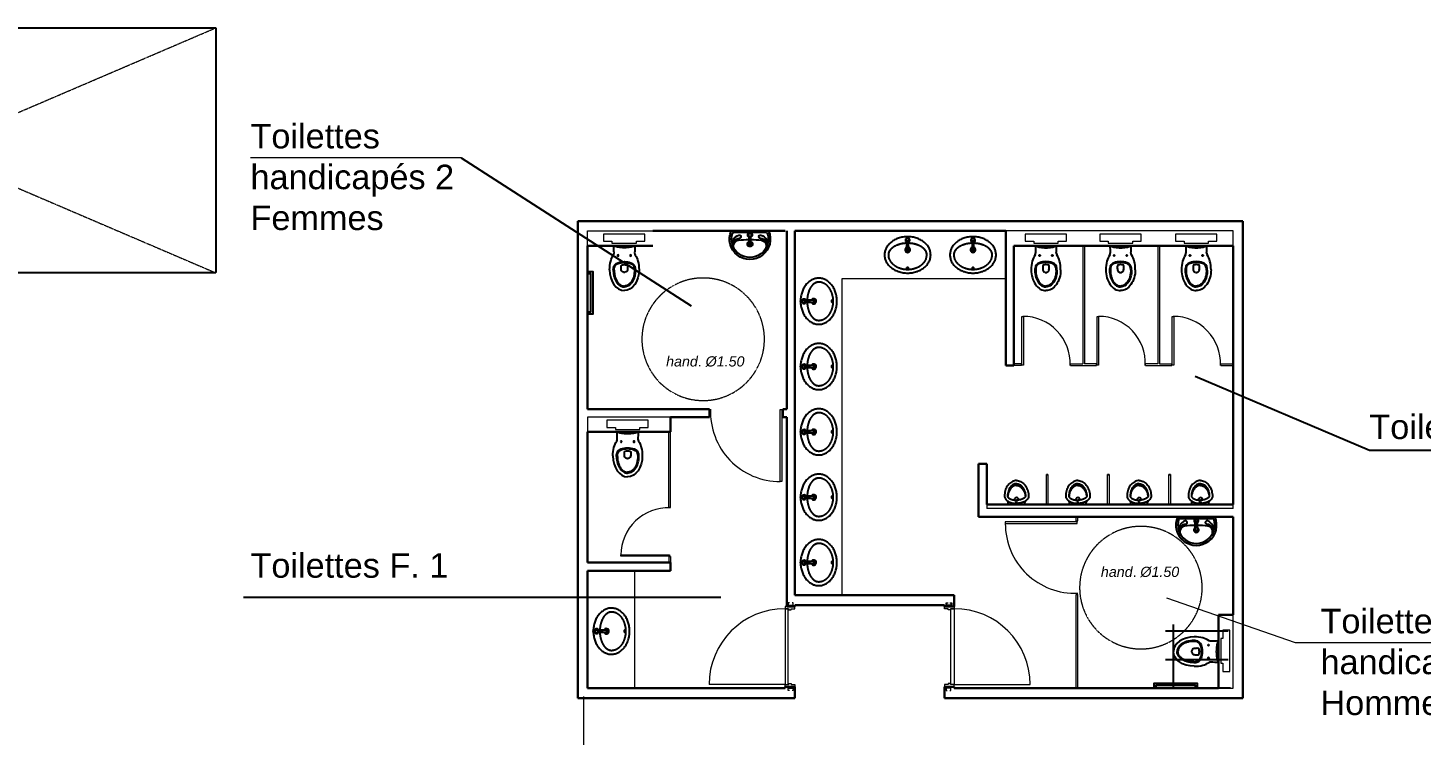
# Model space of a CAD drawing. Header units: metres. Extents: x 134472 to 303672, y 136880 to 366415.
# Drawn here: x 219297 to 236348, y 299826 to 308487 of the extents above; entities that cross this region are included whole.
import ezdxf

# ---------------------------------------------------------------- set-up
doc = ezdxf.new("R2010")
doc.units = ezdxf.units.M
doc.header["$LTSCALE"] = 2
doc.header["$MEASUREMENT"] = 0
doc.linetypes.add('Planta_2$0$CACHE', pattern=[0.375, 0.25, -0.125])
doc.linetypes.add('STYLE_12', pattern=[0.46875, 0.3125, -0.15625])
for name, color, linetype, lineweight in [('0.03', 151, 'Continuous', 5), ('0.03TEN', 8, 'STYLE_12', 5), ('0.10', 92, 'Continuous', 9), ('0.15', 5, 'Continuous', 15), ('0.30', 1, 'Continuous', 30)]:
    doc.layers.add(name, color=color, linetype=linetype, lineweight=lineweight)
for name, color, linetype in [('0.1TEN', 133, 'Planta_2$0$CACHE'), ('CFD-Tech Plumbing', 7, 'Continuous'), ('hojo', 255, 'Continuous'), ('MOJI', 7, 'Continuous')]:
    doc.layers.add(name, color=color, linetype=linetype)
doc.styles.add('arial', font='arial.ttf')

# ---------------------------------------------------------------- blocks, each defined once
blk = doc.blocks.new('toilet')
for points in [[(295, 180, 0.062452), (190, 167, 0.08424), (114, 133, -0.160362), (89, 126, 0.004478), (0, 130), (0, 0), (0, -130, 0.004478), (89, -126, -0.160362), (114, -133, 0.08424), (190, -167, 0.062452), (295, -180)], [(0, -120), (2, -120, 0.30557), (7, -116, 0.057888), (19, -72, 0.038336), (25, 0, 0.038336), (19, 72, 0.057888), (7, 116, 0.30557), (2, 120), (0, 120)], [(300, 135, 0.031937), (274, 133, 0.284793), (208, 80, 0.083519), (195, 0, 0.083519), (208, -80, 0.284793), (274, -133, 0.031937), (300, -135)], [(300, 125, 0.031937), (275, 123, 0.284793), (218, 77, 0.083519), (205, 0, 0.083519), (218, -77, 0.284793), (275, -123, 0.031937), (300, -125)]]:
    blk.add_lwpolyline(points, format="xyb")
blk.add_lwpolyline([(5, 115), (5, 0), (5, -115)])
blk.add_lwpolyline([(249, 39, 0.321323), (236, 28, 0.058759), (232, 0, 0.058759), (236, -28, 0.321323), (249, -39, 0.062214), (298, -37, 0.292941), (326, -12, 0.06519), (328, 0, 0.06519), (326, 12, 0.292941), (298, 37, 0.062214)], format="xyb", close=True)
for centre in [(120, 78), (120, -78)]:
    blk.add_circle(centre, 7.5)
at = {"extrusion": (0, 0, -1)}
blk.add_ellipse((295, 0), major_axis=(-255, 0), ratio=0.705828, start_param=1.570647, end_param=3.141292, dxfattribs=at)
blk.add_ellipse((295, 0), major_axis=(255, 0), ratio=0.705827, start_param=4.712055, end_param=6.282514)
for points, knots in [([(300, 135), (307, 135), (314, 135), (335, 133), (348, 132), (374, 126), (386, 123), (410, 115), (421, 110), (441, 98), (451, 92), (468, 78), (475, 71), (488, 55), (493, 46), (500, 31), (502, 24), (504, 11), (505, 5), (505, 0)], [1.570796, 1.570796, 1.570796, 1.570796, 1.675776, 1.675776, 1.873884, 1.873884, 2.071992, 2.071992, 2.270101, 2.270101, 2.468209, 2.468209, 2.666317, 2.666317, 2.864425, 2.864425, 3.022458, 3.022458, 3.141593, 3.141593, 3.141593, 3.141593]), ([(300, 125), (307, 125), (314, 125), (334, 123), (347, 122), (373, 116), (386, 113), (409, 104), (420, 99), (438, 88), (445, 84), (458, 73), (464, 67), (475, 56), (479, 50), (486, 37), (489, 31), (493, 18), (494, 11), (495, 3), (495, 2), (495, 0)], [1.570796, 1.570796, 1.570796, 1.570796, 1.674428, 1.674428, 1.881692, 1.881692, 2.088956, 2.088956, 2.296219, 2.296219, 2.456954, 2.456954, 2.618871, 2.618871, 2.780788, 2.780788, 2.942705, 2.942705, 3.104622, 3.104622, 3.141593, 3.141593, 3.141593, 3.141593]), ([(300, -125), (307, -125), (314, -125), (334, -123), (347, -122), (373, -116), (386, -113), (409, -104), (420, -99), (438, -88), (445, -84), (458, -73), (464, -67), (475, -56), (479, -50), (486, -37), (489, -31), (493, -18), (494, -11), (495, -3), (495, -2), (495, 0)], [1.570796, 1.570796, 1.570796, 1.570796, 1.674428, 1.674428, 1.881692, 1.881692, 2.088956, 2.088956, 2.296219, 2.296219, 2.456954, 2.456954, 2.618871, 2.618871, 2.780788, 2.780788, 2.942705, 2.942705, 3.104622, 3.104622, 3.141593, 3.141593, 3.141593, 3.141593]), ([(300, -135), (307, -135), (314, -135), (335, -133), (348, -132), (374, -126), (386, -123), (410, -115), (421, -110), (441, -98), (451, -92), (468, -78), (475, -71), (488, -55), (493, -46), (500, -31), (502, -24), (504, -11), (505, -5), (505, 0)], [1.570796, 1.570796, 1.570796, 1.570796, 1.675776, 1.675776, 1.873884, 1.873884, 2.071992, 2.071992, 2.270101, 2.270101, 2.468209, 2.468209, 2.666317, 2.666317, 2.864425, 2.864425, 3.022458, 3.022458, 3.141593, 3.141593, 3.141593, 3.141593])]:
    blk.add_open_spline(points, degree=3, knots=knots)
blk = doc.blocks.new('bowl')
at = {"layer": 'CFD-Tech Plumbing'}
for p, q in [((-20, 203), (-20, 0)), ((0, -229), (0, 229)), ((-178, 12), (-66, 12)), ((-122, 4), (-70, 4)), ((-30, 3), (-6, 3)), ((-20, 0), (-20, -203)), ((-6, -3), (-6, 3)), ((-66, -12), (-178, -12)), ((-70, -4), (-122, -4)), ((-6, -3), (-30, -3))]:
    blk.add_line(p, q, dxfattribs=at)
for centre, radius, start, end in [((-100, 0), 250, 66.4218, 293.5782), ((-100, 0), 225, 70.9992, 289.0008), ((-184, 128), 72.4, 11.7772, 123.2618), ((-170, 127), 80, 1.714, 114.9875), ((-152, 108), 105, 14.9396, 115.7465), ((-30, 203), 10, 0, 70.9993), ((-160, 0), 31.5, 23.3799, 336.6201), ((-157, 0), 24.8, 149.7107, 210.2893), ((-200, 0), 24.8, 329.7107, 30.2893), ((-160, 0), 20, 38.6822, 141.3178), ((-194, 0), 24.8, 329.7107, 30.2893), ((-82, 0), 40, 174.2608, 185.7392), ((-1405, 0), 1300, 0.5509, 6.2883), ((-70, 130), 20, 181.714, 14.9396), ((-50, 0), 27.5, 6.2629, 152.9643), ((-50, 0), 20.5, 90, 270), ((-64, 4), 1.7, 90, 270), ((-64, 4), 1.7, 270, 90), ((-50, 0), 20.5, 270, 90), ((-184, -128), 72.4, 236.7382, 349.6681), ((-170, -127), 80, 245.0125, 358.286), ((-152, -108), 105, 244.2535, 345.0604), ((-160, 0), 20, 218.6822, 321.3178), ((-1405, 0), 1300, 353.7885, 359.4491), ((-70, -130), 20, 345.0604, 178.286), ((-50, 0), 27.5, 207.0357, 353.7371), ((-64, -4), 1.7, 90, 270), ((-64, -4), 1.7, 270, 90), ((-30, -203), 10, 289.0007, 0)]:
    blk.add_arc(centre, radius, start, end, dxfattribs=at)
blk = doc.blocks.new('A$C78B22ED9')
for p, q in [((0, 0), (0, 10.3)), ((0, 10.3), (2.9, 10.3)), ((0, 0), (0, -10.3)), ((0, -10.3), (2.9, -10.3))]:
    blk.add_line(p, q)
at = {"flags": 128}
for points in [[(10.3, 14.7), (9.4, 14.7), (8.5, 14.5), (7.7, 14.1), (6.9, 13.6), (6.1, 13), (5.4, 12.3), (4.7, 11.4), (4.1, 10.4), (3.5, 9.4), (3, 8.2), (2.5, 7), (2.2, 5.6), (1.9, 4.3), (1.7, 2.9), (1.5, 1.4), (1.5, 0)], [(10.3, 10.9), (10, 10.9), (9.8, 10.9), (9.4, 10.7), (9.1, 10.5), (8.7, 10.2), (8.2, 9.7), (7.8, 9.2), (7.3, 8.5), (6.9, 7.7), (6.5, 6.8), (6.2, 5.8), (5.9, 4.7), (5.6, 3.6), (5.4, 2.4), (5.3, 1.2), (5.3, 0)], [(23.4, 0), (23.4, 0.9), (23.2, 1.8), (22.9, 2.7), (22.6, 3.6), (22.1, 4.5), (21.4, 5.3), (20.7, 6.2), (19.8, 7), (18.9, 7.7), (17.8, 8.4), (16.7, 9.1), (15.4, 9.6), (14.1, 10.1), (12.7, 10.4), (11.3, 10.7), (9.8, 10.9)], [(29.4, 0), (29.3, 1.3), (29.1, 2.6), (28.7, 3.8), (28.2, 5), (27.6, 6.2), (26.8, 7.4), (25.9, 8.5), (24.9, 9.5), (23.8, 10.4), (22.5, 11.3), (21.2, 12.1), (19.8, 12.8), (18.3, 13.4), (16.8, 13.9), (15.2, 14.2), (13.6, 14.5), (11.9, 14.7), (10.3, 14.7)], [(25.6, 0), (25.5, 1), (25.3, 1.9), (25, 2.9), (24.6, 3.8), (24, 4.8), (23.3, 5.7), (22.4, 6.6), (21.4, 7.4), (20.3, 8.2), (19.1, 8.9), (17.8, 9.5), (16.4, 10), (14.9, 10.4), (13.4, 10.7), (11.8, 10.9), (10.3, 10.9)]]:
    blk.add_lwpolyline(points, dxfattribs=at)
at = {"extrusion": (0, 0, -1), "flags": 128}
for points in [[(-10.3, -14.7), (-9.4, -14.7), (-8.5, -14.5), (-7.7, -14.1), (-6.9, -13.6), (-6.1, -13), (-5.4, -12.3), (-4.7, -11.4), (-4.1, -10.4), (-3.5, -9.4), (-3, -8.2), (-2.5, -7), (-2.2, -5.6), (-1.9, -4.3), (-1.7, -2.9), (-1.5, -1.4), (-1.5, 0)], [(-10.3, -10.9), (-10, -10.9), (-9.8, -10.9), (-9.4, -10.7), (-9.1, -10.5), (-8.7, -10.2), (-8.2, -9.7), (-7.8, -9.2), (-7.3, -8.5), (-6.9, -7.7), (-6.5, -6.8), (-6.2, -5.8), (-5.9, -4.7), (-5.6, -3.6), (-5.4, -2.4), (-5.3, -1.2), (-5.3, 0)], [(-23.4, 0), (-23.4, -0.9), (-23.2, -1.8), (-22.9, -2.7), (-22.6, -3.6), (-22.1, -4.5), (-21.4, -5.3), (-20.7, -6.2), (-19.8, -7), (-18.9, -7.7), (-17.8, -8.4), (-16.7, -9.1), (-15.4, -9.6), (-14.1, -10.1), (-12.7, -10.4), (-11.3, -10.7), (-9.8, -10.9)], [(-25.6, 0), (-25.5, -1), (-25.3, -1.9), (-25, -2.9), (-24.6, -3.8), (-24, -4.8), (-23.3, -5.7), (-22.4, -6.6), (-21.4, -7.4), (-20.3, -8.2), (-19.1, -8.9), (-17.8, -9.5), (-16.4, -10), (-14.9, -10.4), (-13.4, -10.7), (-11.8, -10.9), (-10.3, -10.9)], [(-29.4, 0), (-29.3, -1.3), (-29.1, -2.6), (-28.7, -3.8), (-28.2, -5), (-27.6, -6.2), (-26.8, -7.4), (-25.9, -8.5), (-24.9, -9.5), (-23.8, -10.4), (-22.5, -11.3), (-21.2, -12.1), (-19.8, -12.8), (-18.3, -13.4), (-16.8, -13.9), (-15.2, -14.2), (-13.6, -14.5), (-11.9, -14.7), (-10.3, -14.7)]]:
    blk.add_lwpolyline(points, dxfattribs=at)
blk.add_circle((3, 0), 0.75)
for centre, radius, start, end in [((2.9, 12.3), 2, 270, 325.4879), ((6, 0), 2.5, 265.4114, 102.8802), ((2.9, -12.3), 2, 34.5121, 90)]:
    blk.add_arc(centre, radius, start, end)
blk = doc.blocks.new('bagno')
for p, q in [((0, 130), (0, 0)), ((0, 120), (2, 120)), ((5, 115), (5, 0)), ((0, -130), (0, 0)), ((0, -120), (2, -120)), ((5, -115), (5, 0))]:
    blk.add_line(p, q)
for centre in [(120, 77), (120, -78)]:
    blk.add_circle(centre, 7.5)
for centre, radius, start, end in [((295, -245), 425, 90, 104.2945), ((-162, -4867), 5000, 87.1153, 88.1401), ((2, 114), 6, 22.0337, 90), ((-178, 41), 200, 8.7816, 22.0337), ((-445, 0), 470, 0, 8.7816), ((-445, 0), 470, 351.2184, 0), ((91, 166), 40, 266.9191, 303.5553), ((252, -75), 250, 104.2945, 123.5553), ((440, 0), 245, 160.9032, 180), ((440, 0), 235, 160.9032, 180), ((284, 54), 80, 97.3169, 160.9032), ((284, 54), 70, 97.3169, 160.9032), ((352, 0), 120, 166.5489, 180), ((250, 24), 15, 95.2952, 166.5489), ((264, -160), 200, 80.2292, 94.4692), ((300, -70), 205, 90, 97.3169), ((300, -70), 195, 90, 97.3169), ((292, 3), 35, 14.9192, 80.2292), ((283, 0), 45, 0, 14.9192), ((-162, 4867), 5000, 271.8599, 272.8847), ((2, -114), 6, 270, 337.9663), ((-178, -41), 200, 337.9663, 351.2184), ((91, -166), 40, 56.4447, 93.0809), ((252, 75), 250, 236.4447, 255.7055), ((295, 245), 425, 255.7055, 270), ((440, 0), 245, 180, 199.0968), ((440, 0), 235, 180, 199.0968), ((284, -54), 80, 199.0968, 262.6831), ((284, -54), 70, 199.0968, 262.6831), ((352, 0), 120, 180, 193.4511), ((250, -24), 15, 193.4511, 264.7048), ((264, 160), 200, 265.5308, 279.7708), ((300, 70), 205, 262.6831, 270), ((300, 70), 195, 262.6831, 270), ((292, -3), 35, 279.7708, 345.0808), ((283, 0), 45, 345.0808, 0)]:
    blk.add_arc(centre, radius, start, end)
at = {"extrusion": (0, 0, -1)}
blk.add_ellipse((295, 0), major_axis=(-255, 0), ratio=0.705882, start_param=1.570796, end_param=3.141593, dxfattribs=at)
blk.add_ellipse((295, 0), major_axis=(-255, 0), ratio=0.705882, start_param=1.570796, end_param=3.141593)
for points, knots in [([(300, 135), (307, 135), (314, 135), (335, 133), (348, 132), (374, 126), (386, 123), (410, 115), (421, 110), (441, 98), (451, 92), (468, 78), (475, 71), (488, 55), (493, 46), (500, 31), (502, 24), (504, 11), (505, 5), (505, 0)], [1.570796, 1.570796, 1.570796, 1.570796, 1.675776, 1.675776, 1.873884, 1.873884, 2.071992, 2.071992, 2.270101, 2.270101, 2.468209, 2.468209, 2.666317, 2.666317, 2.864425, 2.864425, 3.022458, 3.022458, 3.141593, 3.141593, 3.141593, 3.141593]), ([(300, 125), (307, 125), (314, 125), (334, 123), (347, 122), (373, 116), (386, 113), (409, 104), (420, 99), (438, 88), (445, 84), (458, 73), (464, 67), (475, 56), (479, 50), (486, 37), (489, 31), (493, 18), (494, 11), (495, 3), (495, 2), (495, 0)], [1.570796, 1.570796, 1.570796, 1.570796, 1.674428, 1.674428, 1.881692, 1.881692, 2.088956, 2.088956, 2.296219, 2.296219, 2.456954, 2.456954, 2.618871, 2.618871, 2.780788, 2.780788, 2.942705, 2.942705, 3.104622, 3.104622, 3.141593, 3.141593, 3.141593, 3.141593]), ([(300, -125), (307, -125), (314, -125), (334, -123), (347, -122), (373, -116), (386, -113), (409, -104), (420, -99), (438, -88), (445, -84), (458, -73), (464, -67), (475, -56), (479, -50), (486, -37), (489, -31), (493, -18), (494, -11), (495, -3), (495, -2), (495, 0)], [1.570796, 1.570796, 1.570796, 1.570796, 1.674428, 1.674428, 1.881692, 1.881692, 2.088956, 2.088956, 2.296219, 2.296219, 2.456954, 2.456954, 2.618871, 2.618871, 2.780788, 2.780788, 2.942705, 2.942705, 3.104622, 3.104622, 3.141593, 3.141593, 3.141593, 3.141593]), ([(300, -135), (307, -135), (314, -135), (335, -133), (348, -132), (374, -126), (386, -123), (410, -115), (421, -110), (441, -98), (451, -92), (468, -78), (475, -71), (488, -55), (493, -46), (500, -31), (502, -24), (504, -11), (505, -5), (505, 0)], [1.570796, 1.570796, 1.570796, 1.570796, 1.675776, 1.675776, 1.873884, 1.873884, 2.071992, 2.071992, 2.270101, 2.270101, 2.468209, 2.468209, 2.666317, 2.666317, 2.864425, 2.864425, 3.022458, 3.022458, 3.141593, 3.141593, 3.141593, 3.141593])]:
    blk.add_open_spline(points, degree=3, knots=knots)
blk = doc.blocks.new('洗面台')
for p, q in [((-12, -128), (-12, -240)), ((-4, -132), (-4, -184)), ((-3, -68), (-3, -92)), ((-3, -68), (3, -68)), ((3, -92), (3, -68)), ((4, -184), (4, -132)), ((12, -240), (12, -128))]:
    blk.add_line(p, q)
for points in [[(-3, -70, 0), (-17, -70, 0), (-31, -71, 0), (-44, -73, 0), (-58, -75, 0), (-71, -77, 0), (-85, -80, 0), (-98, -84, 0), (-111, -88, 0), (-123, -92, 0), (-135, -97, 0), (-147, -103, 0), (-159, -109, 0), (-170, -115, 0), (-181, -122, 0), (-191, -129, 0), (-201, -136, 0), (-211, -144, 0), (-220, -153, 0), (-228, -161, 0), (-236, -170, 0), (-243, -179, 0), (-250, -189, 0), (-256, -199, 0), (-262, -209, 0), (-267, -219, 0), (-271, -229, 0), (-274, -240, 0), (-277, -250, 0), (-280, -261, 0), (-281, -272, 0), (-282, -283, 0), (-282, -294, 0), (-282, -305, 0), (-281, -315, 0), (-279, -326, 0), (-277, -337, 0), (-274, -348, 0), (-270, -358, 0), (-266, -368, 0), (-261, -378, 0), (-255, -388, 0), (-249, -398, 0), (-242, -408, 0), (-234, -417, 0), (-226, -426, 0), (-218, -434, 0), (-209, -442, 0), (-199, -450, 0), (-189, -458, 0), (-179, -465, 0), (-168, -472, 0), (-156, -478, 0), (-145, -484, 0), (-133, -489, 0), (-120, -494, 0), (-108, -498, 0), (-95, -502, 0), (-82, -505, 0), (-68, -508, 0), (-55, -511, 0), (-41, -513, 0), (-28, -514, 0), (-14, -515, 0), (0, -515, 0), (14, -515, 0), (28, -514, 0), (41, -513, 0), (55, -511, 0), (68, -508, 0), (82, -505, 0), (95, -502, 0), (108, -498, 0), (120, -494, 0), (133, -489, 0), (145, -484, 0), (156, -478, 0), (168, -472, 0), (179, -465, 0), (189, -458, 0), (199, -450, 0), (209, -442, 0), (218, -434, 0), (226, -426, 0), (234, -417, 0), (242, -408, 0), (249, -398, 0), (255, -388, 0), (261, -378, 0), (266, -368, 0), (270, -358, 0), (274, -348, 0), (277, -337, 0), (279, -326, 0), (281, -315, 0), (282, -305, 0), (283, -294, 0), (282, -283, 0), (281, -272, 0), (280, -261, 0), (277, -250, 0), (274, -240, 0), (271, -229, 0), (267, -219, 0), (262, -209, 0), (256, -199, 0), (250, -189, 0), (243, -179, 0), (236, -170, 0), (228, -161, 0), (220, -153, 0), (211, -144, 0), (201, -136, 0), (191, -129, 0), (181, -122, 0), (170, -115, 0), (159, -109, 0), (147, -103, 0), (135, -97, 0), (123, -92, 0), (111, -88, 0), (98, -84, 0), (85, -80, 0), (71, -77, 0), (58, -75, 0), (44, -73, 0), (31, -71, 0), (17, -70, 0), (3, -70, 0)], [(-12, -150, 0), (-15, -150, 0), (-18, -150, 0), (-21, -151, 0), (-24, -151, 0), (-26, -151, 0), (-29, -151, 0), (-32, -151, 0), (-35, -152, 0), (-37, -152, 0), (-40, -152, 0), (-43, -152, 0), (-46, -153, 0), (-48, -153, 0), (-51, -153, 0), (-54, -154, 0), (-57, -154, 0), (-59, -155, 0), (-62, -155, 0), (-65, -155, 0), (-67, -156, 0), (-70, -156, 0), (-73, -157, 0), (-75, -158, 0), (-78, -158, 0), (-80, -159, 0), (-83, -159, 0), (-86, -160, 0), (-88, -160, 0), (-91, -161, 0), (-93, -162, 0), (-96, -162, 0), (-99, -163, 0), (-101, -164, 0), (-104, -165, 0), (-106, -165, 0), (-109, -166, 0), (-111, -167, 0), (-113, -168, 0), (-116, -169, 0), (-118, -169, 0), (-121, -170, 0), (-123, -171, 0), (-125, -172, 0), (-128, -173, 0), (-130, -174, 0), (-132, -175, 0), (-135, -176, 0), (-137, -177, 0), (-139, -178, 0), (-141, -179, 0), (-144, -180, 0), (-146, -181, 0), (-148, -182, 0), (-150, -183, 0), (-152, -184, 0), (-154, -185, 0), (-157, -186, 0), (-159, -187, 0), (-161, -189, 0), (-163, -190, 0), (-165, -191, 0), (-167, -192, 0), (-169, -193, 0), (-171, -194, 0), (-172, -196, 0), (-174, -197, 0), (-176, -198, 0), (-178, -199, 0), (-180, -201, 0), (-182, -202, 0), (-183, -203, 0), (-185, -205, 0), (-187, -206, 0), (-188, -207, 0), (-190, -209, 0), (-192, -210, 0), (-193, -211, 0), (-195, -213, 0), (-196, -214, 0), (-198, -216, 0), (-199, -217, 0), (-201, -219, 0), (-202, -220, 0), (-204, -221, 0), (-205, -223, 0), (-206, -224, 0), (-208, -226, 0), (-209, -227, 0), (-210, -229, 0), (-212, -230, 0), (-213, -232, 0), (-214, -234, 0), (-215, -235, 0), (-216, -237, 0), (-217, -238, 0), (-218, -240, 0), (-219, -241, 0), (-220, -243, 0), (-221, -244, 0), (-222, -246, 0), (-223, -248, 0), (-224, -249, 0), (-225, -251, 0), (-226, -253, 0), (-226, -254, 0), (-227, -256, 0), (-228, -257, 0), (-228, -259, 0), (-229, -261, 0), (-230, -262, 0), (-230, -264, 0), (-231, -266, 0), (-231, -267, 0), (-232, -269, 0), (-232, -271, 0), (-233, -272, 0), (-233, -274, 0), (-233, -276, 0), (-234, -277, 0), (-234, -279, 0), (-234, -281, 0), (-234, -282, 0), (-235, -284, 0), (-235, -286, 0), (-235, -287, 0), (-235, -289, 0), (-235, -291, 0), (-235, -293, 0)], [(235, -293, 0), (235, -291, 0), (235, -289, 0), (235, -287, 0), (235, -286, 0), (235, -284, 0), (234, -282, 0), (234, -281, 0), (234, -279, 0), (234, -277, 0), (233, -276, 0), (233, -274, 0), (233, -272, 0), (232, -271, 0), (232, -269, 0), (231, -267, 0), (231, -266, 0), (230, -264, 0), (230, -262, 0), (229, -261, 0), (228, -259, 0), (228, -257, 0), (227, -256, 0), (226, -254, 0), (226, -253, 0), (225, -251, 0), (224, -249, 0), (223, -248, 0), (222, -246, 0), (221, -244, 0), (220, -243, 0), (219, -241, 0), (218, -240, 0), (217, -238, 0), (216, -237, 0), (215, -235, 0), (214, -234, 0), (213, -232, 0), (212, -230, 0), (210, -229, 0), (209, -227, 0), (208, -226, 0), (206, -224, 0), (205, -223, 0), (204, -221, 0), (202, -220, 0), (201, -219, 0), (199, -217, 0), (198, -216, 0), (196, -214, 0), (195, -213, 0), (193, -211, 0), (192, -210, 0), (190, -209, 0), (188, -207, 0), (187, -206, 0), (185, -205, 0), (183, -203, 0), (182, -202, 0), (180, -201, 0), (178, -199, 0), (176, -198, 0), (174, -197, 0), (172, -196, 0), (171, -194, 0), (169, -193, 0), (167, -192, 0), (165, -191, 0), (163, -190, 0), (161, -189, 0), (159, -187, 0), (157, -186, 0), (154, -185, 0), (152, -184, 0), (150, -183, 0), (148, -182, 0), (146, -181, 0), (144, -180, 0), (141, -179, 0), (139, -178, 0), (137, -177, 0), (135, -176, 0), (132, -175, 0), (130, -174, 0), (128, -173, 0), (125, -172, 0), (123, -171, 0), (121, -170, 0), (118, -169, 0), (116, -169, 0), (113, -168, 0), (111, -167, 0), (109, -166, 0), (106, -165, 0), (104, -165, 0), (101, -164, 0), (99, -163, 0), (96, -162, 0), (93, -162, 0), (91, -161, 0), (88, -160, 0), (86, -160, 0), (83, -159, 0), (80, -159, 0), (78, -158, 0), (75, -158, 0), (73, -157, 0), (70, -156, 0), (67, -156, 0), (65, -155, 0), (62, -155, 0), (59, -155, 0), (57, -154, 0), (54, -154, 0), (51, -153, 0), (48, -153, 0), (46, -153, 0), (43, -152, 0), (40, -152, 0), (37, -152, 0), (35, -152, 0), (32, -151, 0), (29, -151, 0), (26, -151, 0), (24, -151, 0), (21, -151, 0), (18, -150, 0), (15, -150, 0), (12, -150, 0)], [(-235, -293, 0), (-235, -297, 0), (-235, -301, 0), (-234, -306, 0), (-234, -310, 0), (-233, -314, 0), (-232, -319, 0), (-232, -323, 0), (-230, -327, 0), (-229, -331, 0), (-228, -336, 0), (-226, -340, 0), (-225, -344, 0), (-223, -348, 0), (-221, -352, 0), (-219, -356, 0), (-217, -360, 0), (-215, -364, 0), (-212, -368, 0), (-210, -372, 0), (-207, -376, 0), (-204, -380, 0), (-202, -384, 0), (-199, -387, 0), (-195, -391, 0), (-192, -395, 0), (-189, -398, 0), (-185, -402, 0), (-182, -405, 0), (-178, -408, 0), (-174, -412, 0), (-170, -415, 0), (-166, -418, 0), (-162, -421, 0), (-158, -424, 0), (-153, -427, 0), (-149, -430, 0), (-145, -432, 0), (-140, -435, 0), (-135, -438, 0), (-131, -440, 0), (-126, -442, 0), (-121, -445, 0), (-116, -447, 0), (-111, -449, 0), (-106, -451, 0), (-100, -453, 0), (-95, -455, 0), (-90, -456, 0), (-85, -458, 0), (-79, -460, 0), (-74, -461, 0), (-68, -462, 0), (-63, -464, 0), (-57, -465, 0), (-51, -466, 0), (-46, -467, 0), (-40, -467, 0), (-34, -468, 0), (-29, -469, 0), (-23, -469, 0), (-17, -470, 0), (-12, -470, 0), (-6, -470, 0), (0, -470, 0), (6, -470, 0), (12, -470, 0), (17, -470, 0), (23, -469, 0), (29, -469, 0), (34, -468, 0), (40, -467, 0), (46, -467, 0), (51, -466, 0), (57, -465, 0), (63, -464, 0), (68, -462, 0), (74, -461, 0), (79, -460, 0), (85, -458, 0), (90, -456, 0), (95, -455, 0), (100, -453, 0), (106, -451, 0), (111, -449, 0), (116, -447, 0), (121, -445, 0), (126, -442, 0), (131, -440, 0), (135, -438, 0), (140, -435, 0), (145, -432, 0), (149, -430, 0), (153, -427, 0), (158, -424, 0), (162, -421, 0), (166, -418, 0), (170, -415, 0), (174, -412, 0), (178, -408, 0), (182, -405, 0), (185, -402, 0), (189, -398, 0), (192, -395, 0), (195, -391, 0), (199, -387, 0), (202, -384, 0), (204, -380, 0), (207, -376, 0), (210, -372, 0), (212, -368, 0), (215, -364, 0), (217, -360, 0), (219, -356, 0), (221, -352, 0), (223, -348, 0), (225, -344, 0), (226, -340, 0), (228, -336, 0), (229, -331, 0), (230, -327, 0), (232, -323, 0), (232, -319, 0), (233, -314, 0), (234, -310, 0), (234, -306, 0), (235, -301, 0), (235, -297, 0), (235, -293, 0)], [(-12, -456, 0), (-12, -456, 0), (-12, -456, 0), (-12, -457, 0), (-12, -457, 0), (-12, -457, 0), (-12, -458, 0), (-12, -458, 0), (-12, -458, 0), (-11, -459, 0), (-11, -459, 0), (-11, -459, 0), (-10, -460, 0), (-10, -460, 0), (-10, -460, 0), (-9, -460, 0), (-9, -461, 0), (-8, -461, 0), (-8, -461, 0), (-7, -461, 0), (-7, -462, 0), (-6, -462, 0), (-6, -462, 0), (-5, -462, 0), (-5, -462, 0), (-4, -462, 0), (-4, -462, 0), (-3, -463, 0), (-2, -463, 0), (-2, -463, 0), (-1, -463, 0), (-1, -463, 0), (0, -463, 0), (1, -463, 0), (1, -463, 0), (2, -463, 0), (2, -463, 0), (3, -463, 0), (4, -462, 0), (4, -462, 0), (5, -462, 0), (5, -462, 0), (6, -462, 0), (6, -462, 0), (7, -462, 0), (7, -461, 0), (8, -461, 0), (8, -461, 0), (9, -461, 0), (9, -460, 0), (10, -460, 0), (10, -460, 0), (10, -460, 0), (11, -459, 0), (11, -459, 0), (11, -459, 0), (12, -458, 0), (12, -458, 0), (12, -458, 0), (12, -457, 0), (12, -457, 0), (12, -457, 0), (12, -456, 0), (12, -456, 0), (12, -456, 0), (12, -455, 0), (12, -455, 0), (12, -454, 0), (12, -454, 0), (12, -454, 0), (12, -453, 0), (12, -453, 0), (12, -453, 0), (11, -452, 0), (11, -452, 0), (11, -452, 0), (10, -451, 0), (10, -451, 0), (10, -451, 0), (9, -451, 0), (9, -450, 0), (8, -450, 0), (8, -450, 0), (7, -450, 0), (7, -449, 0), (6, -449, 0), (6, -449, 0), (5, -449, 0), (5, -449, 0), (4, -449, 0), (4, -449, 0), (3, -448, 0), (2, -448, 0), (2, -448, 0), (1, -448, 0), (1, -448, 0), (0, -448, 0), (-1, -448, 0), (-1, -448, 0), (-2, -448, 0), (-2, -448, 0), (-3, -448, 0), (-4, -449, 0), (-4, -449, 0), (-5, -449, 0), (-5, -449, 0), (-6, -449, 0), (-6, -449, 0), (-7, -449, 0), (-7, -450, 0), (-8, -450, 0), (-8, -450, 0), (-9, -450, 0), (-9, -451, 0), (-10, -451, 0), (-10, -451, 0), (-10, -451, 0), (-11, -452, 0), (-11, -452, 0), (-11, -452, 0), (-12, -453, 0), (-12, -453, 0), (-12, -453, 0), (-12, -454, 0), (-12, -454, 0), (-12, -454, 0), (-12, -455, 0), (-12, -455, 0), (-12, -456, 0)]]:
    blk.add_polyline3d(points)
for centre, radius, start, end in [((0, -112), 27.5, 96.2629, 242.9643), ((0, -112), 20.5, 0, 180), ((0, -112), 20.5, 180, 0), ((-4, -126), 1.7, 0, 180), ((-4, -126), 1.7, 180, 0), ((4, -126), 1.7, 0, 180), ((4, -126), 1.7, 180, 0), ((0, -112), 27.5, 297.0357, 83.7371), ((0, -230), 31.5, 113.3799, 66.6201), ((0, -230), 23.5, 122.1349, 57.8651), ((0, -256), 24.8, 59.7107, 120.2893), ((0, -262), 24.8, 59.7107, 120.2893), ((0, -219), 24.8, 239.7107, 300.2893), ((0, -144), 40, 264.2608, 275.7392), ((115, -293), 120, 0, 2.007)]:
    blk.add_arc(centre, radius, start, end)

msp = doc.modelspace()

# ---------------------------------------------------------------- linework, layer by layer
msp.add_lwpolyline([(233723.419, 305767.818), (233723.419, 305747.956)])
at = {"lineweight": 0}
for points in [[(231781.586, 303019.317), (231781.586, 302649.317), (231761.586, 302649.317), (231761.586, 303019.317)], [(232531.586, 303019.317), (232531.586, 302649.317), (232511.586, 302649.317), (232511.586, 303019.317)], [(233281.586, 303019.317), (233281.586, 302649.317), (233261.586, 302649.317), (233261.586, 303019.317)]]:
    msp.add_lwpolyline(points, dxfattribs=at)
at = {"flags": 128}
for points in [[(231761.586, 303019.317), (231781.586, 303019.317)], [(232511.586, 303019.317), (232531.586, 303019.317)], [(233261.586, 303019.317), (233281.586, 303019.317)]]:
    msp.add_lwpolyline(points, dxfattribs=at)
at = {"layer": '0.03'}
for points in [[(226146.586, 305819.317), (226146.586, 305999.317), (226946.586, 305999.317), (226946.586, 305999.317)], [(226443.787, 305849.317), (226743.787, 305849.317), (226743.787, 305874.317), (226846.287, 305874.317), (226846.287, 305961.317), (226341.287, 305961.317), (226341.287, 305874.317), (226443.787, 305874.317), (226443.787, 305849.317)], [(234046.586, 305819.317), (234046.586, 305999.317), (231206.586, 305999.317)], [(231606.586, 305849.317), (231906.586, 305849.317), (231906.586, 305874.317), (232009.086, 305874.317), (232009.086, 305961.317), (231504.086, 305961.317), (231504.086, 305874.317), (231606.586, 305874.317), (231606.586, 305849.317)], [(232519.919, 305849.317), (232819.919, 305849.317), (232819.919, 305874.317), (232922.419, 305874.317), (232922.419, 305961.317), (232417.419, 305961.317), (232417.419, 305874.317), (232519.919, 305874.317), (232519.919, 305849.317)], [(233446.586, 305849.317), (233746.586, 305849.317), (233746.586, 305874.317), (233849.086, 305874.317), (233849.086, 305961.317), (233344.086, 305961.317), (233344.086, 305874.317), (233446.586, 305874.317), (233446.586, 305849.317)], [(227163.086, 303719.317), (226146.586, 303719.317), (226146.586, 303539.317)], [(226486.586, 303569.317), (226786.586, 303569.317), (226786.586, 303594.317), (226889.086, 303594.317), (226889.086, 303681.317), (226384.086, 303681.317), (226384.086, 303594.317), (226486.586, 303594.317), (226486.586, 303569.317)], [(233866.586, 300399.317), (234046.586, 300399.317), (234046.586, 302499.317), (233866.586, 302499.317)], [(233896.586, 301008.584), (233896.586, 300708.584), (233921.586, 300708.584), (233921.586, 300606.084), (234008.586, 300606.084), (234008.586, 301111.084), (233921.586, 301111.084), (233921.586, 301008.584), (233896.586, 301008.584)]]:
    msp.add_lwpolyline(points, dxfattribs=at)
at = {"layer": '0.03', "flags": 128}
for points in [[(229263.586, 301539.317), (229263.586, 305419.317)], [(229263.586, 305419.317), (231263.586, 305419.317)], [(231031.586, 302649.317), (231031.586, 302599.317)], [(234046.586, 302599.317), (231031.586, 302599.317)], [(234046.586, 302599.317), (234046.586, 302649.317)], [(226726.586, 300399.317), (226726.586, 301839.317)], [(228678.586, 301399.317), (228588.586, 301399.317)], [(230528.586, 301399.317), (230618.586, 301399.317)], [(228678.586, 300419.317), (228588.586, 300419.317)], [(230528.586, 300419.317), (230618.586, 300419.317)]]:
    msp.add_lwpolyline(points, dxfattribs=at)
for points in [[(232051.59, 304353.52, 0.427914935), (231474.586, 304953.839)], [(232971.59, 304353.52, 0.430414429), (232401.586, 304953.839)], [(233891.59, 304353.532, 0.427914935), (233314.586, 304953.852)], [(227652.086, 303818.737, 0.427914935), (228504.704, 302931.667)], [(227155.885, 302609.321, 0.427914935), (226555.565, 302032.317)], [(231258.936, 302416.935, 0.427914935), (232146.006, 301564.317)], [(228563.586, 301374.317, 0.414213562), (227633.586, 300444.317)], [(231563.586, 300444.317, 0.414213562), (230633.586, 301374.317)]]:
    msp.add_lwpolyline(points, format="xyb", dxfattribs=at)
at = {"layer": '0.03'}
for points in [[(228563.586, 300444.317), (227633.586, 300444.317, -2.414213562), (227633.586, 300444.317, 0)], [(230633.586, 300444.317), (231563.586, 300444.317, 2.414213562), (231563.586, 300444.317, 0)]]:
    msp.add_lwpolyline(points, format="xyb", dxfattribs=at)
at = {"layer": '0.03TEN', "flags": 128}
for points in [[(214596.586, 305486.817), (221596.586, 308486.817)], [(214596.586, 308486.817), (221596.586, 305486.817)], [(226096.586, 300299.317), (226096.586, 298119.317)]]:
    msp.add_lwpolyline(points, dxfattribs=at)
for points in [[(227561.27, 305423.612, 1), (227561.27, 303923.612, 1)], [(232918.681, 302382.035, 1), (232918.681, 300882.035, 1)]]:
    msp.add_lwpolyline(points, format="xyb", close=True, dxfattribs=at)
at = {"layer": '0.10'}
for points in [[(231481.586, 304953.839), (231481.586, 304358.304), (231461.586, 304358.304), (231461.586, 304953.839)], [(232401.586, 304953.839), (232401.586, 304358.304), (232381.586, 304358.304), (232381.586, 304953.839)], [(233321.586, 304953.834), (233321.586, 304358.317), (233301.586, 304358.317), (233301.586, 304953.852)], [(228504.704, 302931.667), (228504.704, 303811.667), (228523.914, 303811.667), (228523.914, 302931.667)], [(231258.936, 302416.935), (232138.936, 302416.935), (232138.936, 302436.145), (231258.936, 302436.145)], [(226555.565, 302032.317), (227151.101, 302032.317), (227151.101, 302019.317), (226555.565, 302019.317)], [(228563.586, 301374.317), (228563.586, 300444.317), (228603.586, 300444.317), (228603.586, 301374.317)], [(230633.586, 301374.317), (230633.586, 300444.317), (230593.586, 300444.317), (230593.586, 301374.317)]]:
    msp.add_lwpolyline(points, close=True, dxfattribs=at)
at = {"layer": '0.10', "extrusion": (-1, 0, 0), "elevation": -231456.586}
msp.add_lwpolyline([(-304353.304, 0), (-304373.317, 0)], dxfattribs=at)
msp.add_lwpolyline([(-304353.304, 0), (-304373.317, 0)], dxfattribs=at)
at = {"layer": '0.10', "flags": 128}
for points in [[(232056.586, 304353.304), (232056.586, 304373.317)], [(232376.586, 304353.304), (232376.586, 304373.317)], [(232976.586, 304353.304), (232976.586, 304373.317)], [(233296.586, 304353.317), (233296.586, 304373.329)], [(233896.586, 304353.317), (233896.586, 304373.329)], [(232126.586, 302449.317), (232146.586, 302449.317)], [(232126.586, 301549.317), (232146.586, 301549.317)]]:
    msp.add_lwpolyline(points, dxfattribs=at)
at = {"layer": '0.10', "extrusion": (2.44921e-16, -1, 0)}
for points, elevation in [([(227163.088, 0), (227143.086, 0), (227163.088, 0)], -302614.317), ([(227163.086, 0), (227143.086, 0), (227163.086, 0)], -302014.317)]:
    msp.add_lwpolyline(points, dxfattribs=dict(at, elevation=elevation))
at = {"layer": '0.10'}
for points in [[(228618.586, 301446.824), (228605.886, 301446.824, 0.414213562), (228603.586, 301444.524), (228603.586, 301419.124, 0.414213562), (228605.886, 301416.824), (228661.286, 301416.824, 0.41421413), (228663.586, 301419.124), (228663.586, 301444.524, 0.414212994), (228661.286, 301446.824), (228648.586, 301446.824)], [(228618.586, 301446.824), (228605.886, 301446.824, 0.414213562), (228603.586, 301444.524), (228603.586, 301419.124, 0.414213562), (228605.886, 301416.824), (228661.286, 301416.824, 0.41421413), (228663.586, 301419.124), (228663.586, 301444.524, 0.414212994), (228661.286, 301446.824), (228648.586, 301446.824)], [(230578.586, 301446.824), (230591.286, 301446.824, -0.414213562), (230593.586, 301444.524), (230593.586, 301419.124, -0.414213562), (230591.286, 301416.824), (230535.886, 301416.824, -0.41421413), (230533.586, 301419.124), (230533.586, 301444.524, -0.414212994), (230535.886, 301446.824), (230548.586, 301446.824)], [(230588.586, 301446.824), (230601.286, 301446.824, -0.414213562), (230603.586, 301444.524), (230603.586, 301419.124, -0.414213562), (230601.286, 301416.824), (230545.886, 301416.824, -0.41421413), (230543.586, 301419.124), (230543.586, 301444.524, -0.414212994), (230545.886, 301446.824), (230558.586, 301446.824)], [(228618.586, 300371.81), (228605.886, 300371.81, -0.414213562), (228603.586, 300374.11), (228603.586, 300399.51, -0.414213562), (228605.886, 300401.81), (228661.286, 300401.81, -0.41421413), (228663.586, 300399.51), (228663.586, 300374.11, -0.414212994), (228661.286, 300371.81), (228648.586, 300371.81)], [(230578.586, 300371.81), (230591.286, 300371.81, 0.414213562), (230593.586, 300374.11), (230593.586, 300399.51, 0.414213562), (230591.286, 300401.81), (230535.886, 300401.81, 0.41421413), (230533.586, 300399.51), (230533.586, 300374.11, 0.414212994), (230535.886, 300371.81), (230548.586, 300371.81)]]:
    msp.add_lwpolyline(points, format="xyb", dxfattribs=at)
at = {"layer": '0.15', "flags": 128}
for points in [[(232206.586, 305819.317), (232206.586, 304373.317)], [(232226.586, 305819.317), (232226.586, 304373.317)], [(233126.586, 305819.317), (233126.586, 304373.317)], [(233146.586, 305819.317), (233146.586, 304373.317)], [(231456.586, 304373.317), (231363.586, 304373.317)], [(232056.586, 304373.317), (232206.586, 304373.317)], [(232376.586, 304373.317), (232226.586, 304373.317)], [(233126.586, 304373.317), (232976.586, 304373.317)], [(233146.586, 304373.317), (233296.586, 304373.317)], [(233896.586, 304373.317), (234046.586, 304373.317)], [(231456.586, 304353.304), (231363.586, 304353.304)], [(232056.586, 304353.304), (232376.586, 304353.306)], [(232976.586, 304353.31), (233296.586, 304353.312)], [(233896.586, 304353.316), (234046.586, 304353.317)], [(228563.818, 303819.317), (228537.086, 303819.317)], [(232126.586, 302449.317), (232126.586, 302499.317)], [(232146.586, 302449.317), (232146.586, 302499.317)], [(227143.086, 302014.317), (227143.086, 301939.317)], [(227163.086, 302014.317), (227163.086, 301939.317)], [(232126.586, 300399.317), (232126.586, 301549.317)], [(232146.586, 300399.317), (232146.586, 301549.317)]]:
    msp.add_lwpolyline(points, dxfattribs=at)
at = {"layer": '0.15'}
for points in [[(227143.086, 302614.317), (227143.086, 303539.317)], [(227163.086, 302614.317), (227163.086, 303539.317)], [(228583.586, 301399.317), (228563.586, 301399.317), (228563.586, 301374.317), (228608.586, 301374.317), (228608.586, 301359.317), (228638.586, 301359.317), (228638.586, 301374.317), (228683.586, 301374.317), (228683.586, 301399.317), (228668.586, 301399.317)], [(230618.586, 301399.317), (230633.586, 301399.317), (230633.586, 301374.317), (230588.586, 301374.317), (230588.586, 301359.317), (230558.586, 301359.317), (230558.586, 301374.317), (230513.586, 301374.317), (230513.586, 301399.317), (230528.586, 301399.317)], [(228578.586, 300419.317), (228563.586, 300419.317), (228563.586, 300444.317), (228608.586, 300444.317), (228608.586, 300459.317), (228638.586, 300459.317), (228638.586, 300444.317), (228683.586, 300444.317), (228683.586, 300419.317), (228668.586, 300419.317)], [(230618.586, 300419.317), (230633.586, 300419.317), (230633.586, 300444.317), (230588.586, 300444.317), (230588.586, 300459.317), (230558.586, 300459.317), (230558.586, 300444.317), (230513.586, 300444.317), (230513.586, 300419.317), (230528.586, 300419.317)]]:
    msp.add_lwpolyline(points, dxfattribs=at)
at = {"layer": '0.1TEN', "ltscale": 10}
msp.add_lwpolyline([(214596.586, 308486.817), (221596.586, 308486.817), (221596.586, 305486.817), (214596.586, 305486.817)], close=True, dxfattribs=at)
at = {"layer": '0.30'}
for points in [[(226026.586, 306119.317), (234166.586, 306119.317)], [(226946.586, 305999.317), (228563.586, 305999.317)], [(228683.586, 305999.317), (228683.586, 305809.317)], [(233868.887, 301299.317), (234046.586, 301299.317), (234046.586, 302499.317)]]:
    msp.add_lwpolyline(points, dxfattribs=at)
at = {"layer": '0.30', "flags": 128}
for points in [[(226026.586, 300279.317), (226026.586, 306119.317)], [(234166.586, 300279.399), (234166.586, 306119.317)], [(228583.586, 303819.317), (228583.586, 305999.317)], [(228683.586, 301539.317), (228683.586, 305999.317)], [(228683.586, 305999.317), (231263.586, 305999.317)], [(231263.586, 305999.317), (231263.586, 304353.317)], [(226146.586, 303819.317), (226146.586, 305819.317)], [(226146.586, 305819.317), (226946.586, 305819.317)], [(226146.586, 303819.317), (226146.586, 305819.317)], [(231363.586, 305819.317), (234046.586, 305819.317)], [(231363.586, 305819.317), (231363.586, 304353.317)], [(234046.586, 305819.317), (234046.586, 302649.317)], [(231263.586, 304353.317), (231363.586, 304353.317)], [(226146.586, 303819.317), (227637.086, 303819.317)], [(227163.086, 303719.317), (227637.086, 303719.317)], [(227163.086, 303539.317), (227163.086, 303719.317)], [(227637.086, 303719.317), (227637.086, 303819.317)], [(228537.086, 303819.317), (228583.586, 303819.317)], [(228537.086, 303719.317), (228537.086, 303819.317)], [(228537.086, 303719.317), (228583.586, 303719.317)], [(228583.586, 301399.317), (228583.586, 303719.317)], [(226146.586, 303539.317), (227163.086, 303539.317)], [(226146.586, 301939.317), (226146.586, 303539.317)], [(226146.586, 301939.317), (226146.586, 303539.317)], [(230931.586, 303149.317), (230931.586, 302499.317)], [(230931.586, 303149.317), (231031.586, 303149.317)], [(231031.586, 303149.317), (231031.586, 302649.317)], [(230931.586, 302499.317), (234046.586, 302499.317)], [(231031.586, 302649.317), (234046.586, 302649.317)], [(226146.586, 301939.317), (227163.086, 301939.317)], [(226146.586, 300399.317), (226146.586, 301839.317)], [(226146.586, 300399.317), (226146.586, 301839.317)], [(226146.586, 301839.317), (227163.086, 301839.317)], [(227163.086, 301839.317), (227163.086, 301939.317)], [(230633.586, 301539.317), (228683.586, 301539.317)], [(230633.586, 301399.317), (230633.586, 301539.317)], [(228583.586, 301399.317), (228683.586, 301399.317)], [(228683.586, 301419.317), (230513.586, 301419.317)], [(228683.586, 301399.317), (228683.586, 301419.317)], [(230513.586, 301419.317), (230513.586, 301399.317)], [(230513.586, 301399.317), (230633.586, 301399.317)], [(233866.586, 300399.317), (233866.586, 301299.317)], [(234046.586, 301299.317), (233866.586, 301299.317)], [(228563.586, 300399.317), (226146.586, 300399.317)], [(228563.586, 300419.317), (228563.586, 300399.317)], [(228563.586, 300419.317), (228683.586, 300419.317)], [(228683.586, 300279.317), (228683.586, 300419.317)], [(230513.586, 300419.317), (230513.586, 300279.317)], [(230513.586, 300419.317), (230633.586, 300419.317)], [(230633.586, 300399.317), (230633.586, 300419.317)], [(233866.586, 300399.317), (230633.586, 300399.317)], [(228683.586, 300279.317), (226026.586, 300279.317)], [(234166.586, 300279.317), (230513.586, 300279.317)]]:
    msp.add_lwpolyline(points, dxfattribs=at)
at = {"layer": 'CFD-Tech Plumbing'}
for points in [[(226146.586, 305504.1), (226209.086, 305504.1), (226209.086, 304979.1), (226146.586, 304979.1)], [(226146.586, 305479.1), (226184.086, 305479.1), (226184.086, 305004.1), (226146.586, 305004.1)], [(233081.586, 300399.317), (233081.586, 300461.817), (233606.586, 300461.817), (233606.586, 300399.317)], [(233106.586, 300399.317), (233106.586, 300436.817), (233581.586, 300436.817), (233581.586, 300399.317)]]:
    msp.add_lwpolyline(points, dxfattribs=at)
at = {"layer": 'hojo', "flags": 128}
for points in [[(233316.586, 300399.317), (233316.586, 301179.702)], [(233986.586, 301099.317), (233220.041, 301099.317)], [(233986.586, 300749.317), (233220.041, 300749.317)], [(233986.586, 300399.317), (233220.041, 300399.317)], [(234016.586, 300399.317), (233250.041, 300399.317)]]:
    msp.add_lwpolyline(points, dxfattribs=at)
at = {"layer": 'MOJI', "lineweight": 0}
for p, q in [((224597.907, 306896.688), (222020.734, 306896.688)), ((234809.833, 300958.248), (233236.591, 301502.216)), ((236709.469, 300958.248), (234809.833, 300958.248))]:
    msp.add_line(p, q, dxfattribs=at)
at = {"layer": 'MOJI'}
for p, q in [((224597.907, 306896.688), (227412.882, 305083.508)), ((235714.311, 303309.688), (233582.689, 304215.879)), ((238132.922, 303309.688), (235714.311, 303309.688)), ((221937.178, 301516.588), (227779.214, 301516.588))]:
    msp.add_line(p, q, dxfattribs=at)

# ---------------------------------------------------------------- block references
at = {"xscale": -1}
for name, p, rotation in [('bowl', (228133.586, 305999.317), 270), ('toilet', (226596.586, 305819.317), 90), ('toilet', (226636.586, 303539.317), 90)]:
    msp.add_blockref(name, p, dxfattribs=dict(at, rotation=rotation))
for p in [(230063.586, 305999.317), (230863.586, 305999.317)]:
    msp.add_blockref('洗面台', p)
for name, p, rotation in [('bagno', (231756.586, 305819.317), 270), ('bagno', (232669.919, 305819.317), 270), ('bagno', (233596.586, 305819.317), 270), ('洗面台', (228683.586, 305139.317), 90), ('洗面台', (228683.586, 304339.317), 90), ('洗面台', (228683.586, 303539.317), 90), ('洗面台', (228683.586, 302739.317), 90), ('bowl', (233596.586, 302499.317), 90), ('洗面台', (228683.586, 301939.317), 90), ('洗面台', (226146.586, 301098.755), 89.99999999999999), ('toilet', (233866.586, 300849.317), 180)]:
    msp.add_blockref(name, p, dxfattribs=dict(rotation=rotation))
at = {"xscale": 10, "yscale": 10, "rotation": 90}
for p in [(231396.586, 302649.317), (232146.586, 302649.317), (232896.586, 302649.317), (233646.586, 302649.317)]:
    msp.add_blockref('A$C78B22ED9', p, dxfattribs=at)

# ---------------------------------------------------------------- texts
at = {"layer": 'MOJI', "style": 'arial'}
for s, p in [('Toilettes H. 1', (235714.311, 303451.645)), ('Toilettes F. 1', (222020.734, 301753.921))]:
    msp.add_text(s, height=300, dxfattribs=at).set_placement(p)
at = {"layer": 'MOJI', "lineweight": 0, "char_height": 300, "width": 9351.2054, "attachment_point": 1, "style": 'arial'}
for s, insert in [('Toilettes\\Phandicapés 2\\PFemmes', (222020.734, 307311.083)), ('Toilettes\\Phandicapés 2\\PHommes', (235116.292, 301372.644))]:
    msp.add_mtext(s, dxfattribs=dict(at, insert=insert))
at = {"layer": 'MOJI', "char_height": 125, "width": 1150.43298, "attachment_point": 1, "style": 'arial'}
for insert in [(227107.702, 304465.06), (232428.554, 301888.329)]:
    msp.add_mtext('{\\fArial|b0|i1|c0|p34;hand}.{\\fMS UI Gothic|b0|i0|c0|p17; \\fArial|b0|i1|c0|p34;%%c1.50}', dxfattribs=dict(at, insert=insert))

doc.saveas('drawing.dxf')
